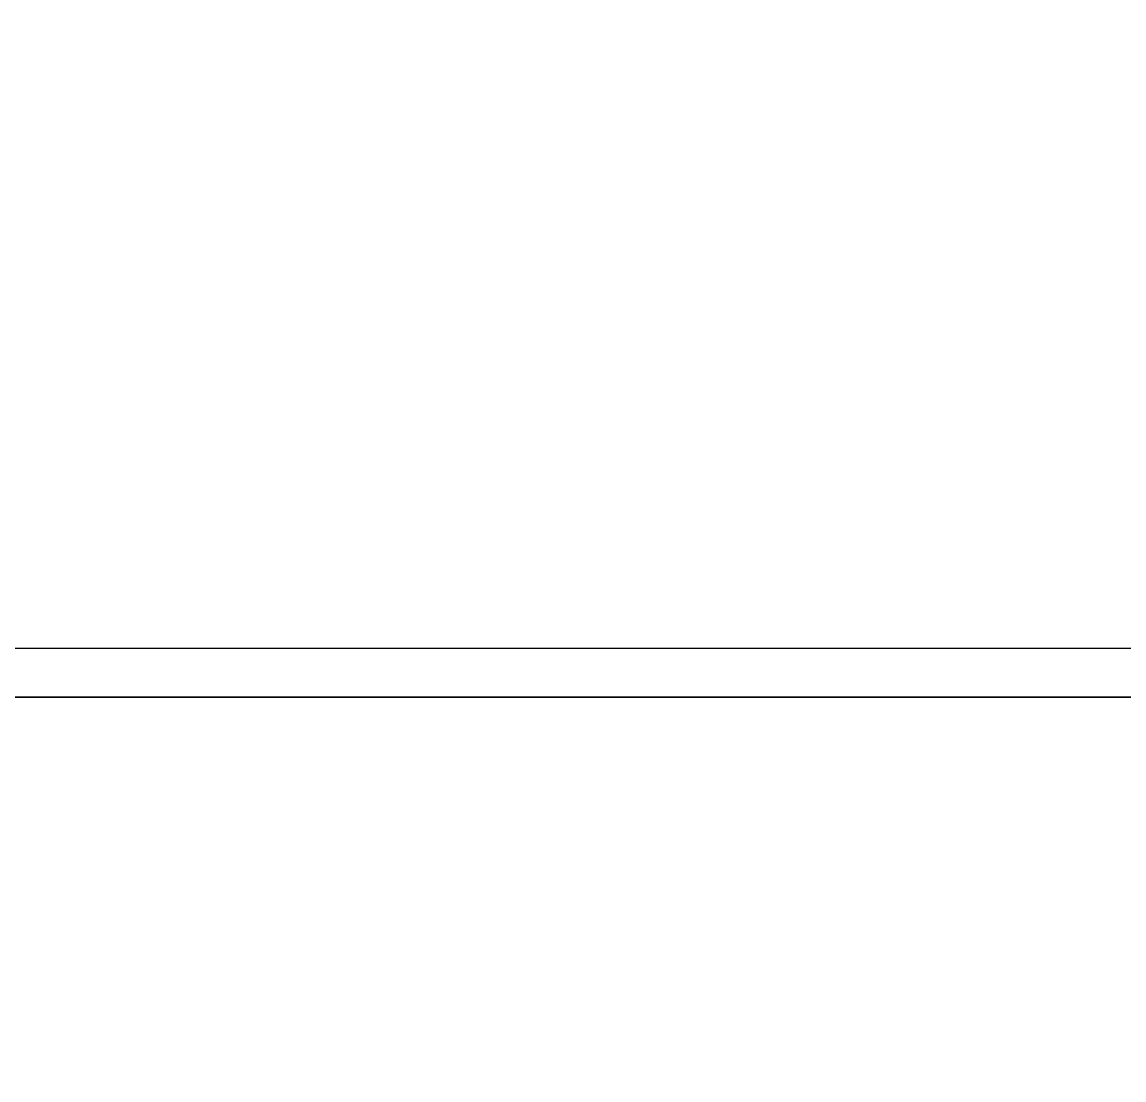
# Model space of a CAD drawing. Header units: millimetres. Extents: x 8883 to 11259, y -10160 to -6800.
# Drawn here: x 10816.84 to 10834.97, y -9112.45 to -9095.04 of the extents above; entities that cross this region are included whole.
import ezdxf

# ---------------------------------------------------------------- set-up
doc = ezdxf.new("R2010")
doc.units = ezdxf.units.MM
doc.layers.add('DIM', color=5, linetype='Continuous', lineweight=13)
doc.styles.add('ARIAL', font='arial.ttf')
doc.dimstyles.get("Standard").update_dxf_attribs({"dimtxt": 15, "dimasz": 15, "dimexe": 0.18, "dimexo": 0.0625, "dimgap": 4, "dimtad": 0, "dimdec": 1, "dimdsep": 46, "dimtxsty": 'ARIAL', "dimcen": 0, "dimclrd": 5, "dimclre": 5, "dimclrt": 5, "dimadec": 0, "dimazin": 0, "dimtfac": 1, "dimtdec": 1, "dimtofl": 0, "dimtmove": 0, "dimatfit": 3, "dimfxl": 1, "dimtolj": 1, "dimtzin": 0, "dimarcsym": 0})

# ---------------------------------------------------------------- blocks, each defined once
blk = doc.blocks.new('*D184')
at = {"layer": 'Defpoints', "color": 0, "transparency": 16777216}
for p in [(10844.315, -9079.145), (10701.336, -9125.132), (10844.315, -9299.148)]:
    blk.add_point(p, dxfattribs=at)
at = {"layer": 'DIM', "color": 5, "lineweight": -2, "transparency": 16777216}
for p, q in [((10844.315, -9079.208), (10844.315, -9299.328)), ((10701.336, -9125.194), (10701.336, -9299.328)), ((10683.336, -9299.148), (10665.336, -9299.148)), ((10701.336, -9299.148), (10719.336, -9299.148)), ((10719.336, -9299.148), (10723.685, -9299.148)), ((10826.315, -9299.148), (10771.76, -9299.148)), ((10844.315, -9299.148), (10826.315, -9299.148)), ((10862.315, -9299.148), (10880.315, -9299.148))]:
    blk.add_line(p, q, dxfattribs=at)
at = {"layer": 'DIM', "color": 5, "transparency": 16777216}
for points in [[(10683.336, -9296.148), (10683.336, -9302.148), (10701.336, -9299.148)], [(10862.315, -9296.148), (10862.315, -9302.148), (10844.315, -9299.148)]]:
    blk.add_solid(points, dxfattribs=at)
at = {"layer": 'DIM', "color": 5, "transparency": 16777216, "insert": (10747.723, -9299.148), "char_height": 18, "attachment_point": 5, "style": 'ARIAL'}
blk.add_mtext('\\A1;143', dxfattribs=at)

msp = doc.modelspace()

# ---------------------------------------------------------------- linework, layer by layer
at = {"linetype": 'Continuous', "lineweight": 18}
msp.add_line((10840.949, -9105.345), (10791.016, -9105.345), dxfattribs=at)
msp.add_rational_spline([(10840.949, -9105.345), (10816.156, -9105.345), (10791.004, -9105.345)], [0.99962640736, 0.993519731772, 0.992252311321], degree=2, dxfattribs=at)
msp.add_open_spline([(10840.811, -9106.145), (10840.716, -9106.145), (10840.523, -9106.145), (10840.228, -9106.145), (10839.922, -9106.145), (10839.605, -9106.145), (10839.277, -9106.145), (10838.939, -9106.145), (10838.59, -9106.145), (10838.23, -9106.145), (10837.859, -9106.145), (10837.477, -9106.145), (10837.085, -9106.145), (10836.682, -9106.145), (10836.268, -9106.145), (10835.843, -9106.145), (10835.407, -9106.145), (10834.96, -9106.145), (10834.503, -9106.145), (10834.034, -9106.145), (10833.555, -9106.145), (10833.065, -9106.145), (10832.564, -9106.145), (10832.052, -9106.145), (10831.529, -9106.145), (10830.995, -9106.145), (10830.451, -9106.145), (10829.895, -9106.145), (10829.329, -9106.145), (10828.751, -9106.145), (10828.163, -9106.145), (10827.564, -9106.145), (10826.954, -9106.145), (10826.333, -9106.145), (10825.701, -9106.145), (10825.058, -9106.145), (10824.404, -9106.145), (10823.739, -9106.145), (10823.063, -9106.145), (10822.376, -9106.145), (10821.678, -9106.145), (10820.969, -9106.145), (10820.249, -9106.145), (10819.518, -9106.145), (10818.776, -9106.145), (10818.023, -9106.145), (10817.26, -9106.145), (10816.485, -9106.145), (10815.699, -9106.145), (10814.902, -9106.145), (10814.094, -9106.145), (10813.275, -9106.145), (10810.569, -9106.145), (10806.104, -9106.145), (10800.007, -9106.145), (10795.012, -9106.145), (10792.049, -9106.145), (10790.993, -9106.145)], degree=3, knots=[0, 0, 0, 0, 0.00576, 0.011737, 0.017932, 0.024344, 0.030974, 0.037821, 0.044886, 0.052168, 0.059668, 0.067385, 0.07532, 0.083472, 0.091842, 0.100429, 0.109234, 0.118256, 0.127495, 0.136952, 0.146627, 0.156519, 0.166628, 0.176955, 0.1875, 0.198262, 0.209241, 0.220438, 0.231853, 0.243485, 0.255334, 0.267401, 0.279685, 0.292187, 0.304906, 0.317843, 0.330997, 0.344369, 0.357958, 0.371765, 0.385789, 0.400031, 0.41449, 0.429167, 0.444061, 0.459172, 0.474501, 0.490048, 0.505812, 0.521793, 0.537992, 0.554408, 0.571042, 0.700648, 0.822555, 0.936763, 1, 1, 1, 1], dxfattribs=at)
msp.add_open_spline([(10790.994, -9106.145), (10807.616, -9106.145), (10824.221, -9106.145), (10840.811, -9106.145)], degree=3, dxfattribs=at)

# ---------------------------------------------------------------- dimensions: what is measured, and where the dimension line sits
at = {"layer": 'DIM', "color": 3}
dim = msp.add_linear_dim(base=(10844.315, -9299.148), p1=(10701.336, -9125.132), p2=(10844.315, -9079.145), dimstyle='Standard', override={"dimtxt": 18, "dimasz": 18, "dimgap": 5}, dxfattribs=at)
dim.commit()
dim.dimension.update_dxf_attribs({"geometry": '*D184', "text_midpoint": (10747.723, -9299.148), "dimtype": 160})

doc.saveas('drawing.dxf')
